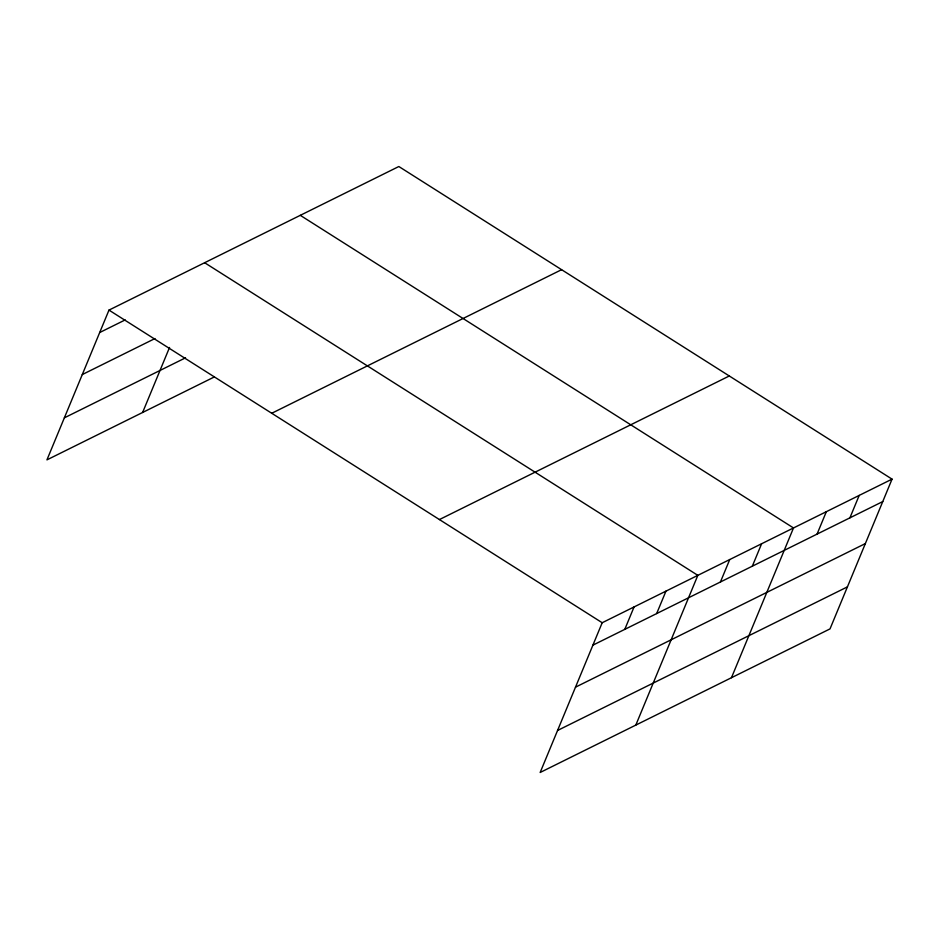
<?xml version="1.0" encoding="UTF-8"?>
<svg xmlns="http://www.w3.org/2000/svg" width="939" height="939" viewBox="0 0 939 939"><rect width="100%" height="100%" fill="white"/><g stroke="black" fill="none" stroke-linecap="round" stroke-linejoin="round"><path stroke-width="1.41" d="M892.05 479.136L602.192 622.733L540.16 772.48L830.017 628.895L892.05 479.136L398.84 166.52L108.983 310.105L46.95 459.864L214.022 377.102M142.611 412.479L169.536 347.465M624.787 629.365L634.071 606.934M656.666 613.566L665.962 591.136M635.809 725.096L697.841 575.349L204.632 262.72M720.436 581.98L729.732 559.55M752.327 566.182L761.611 543.751M731.469 677.712L793.502 527.953L300.292 215.336M817.059 534.115L826.343 511.685M849.912 517.835L859.197 495.405M99.687 332.535L125.204 319.906M82.292 374.555L154.982 338.545M64.357 417.843L185.523 357.829M271.735 413.277L561.604 269.681M439.429 519.56L729.298 375.976M592.896 645.163L882.766 501.567M575.49 687.172L865.359 543.575M557.555 730.472L847.424 586.875M108.983 310.105L602.192 622.733"/></g></svg>
